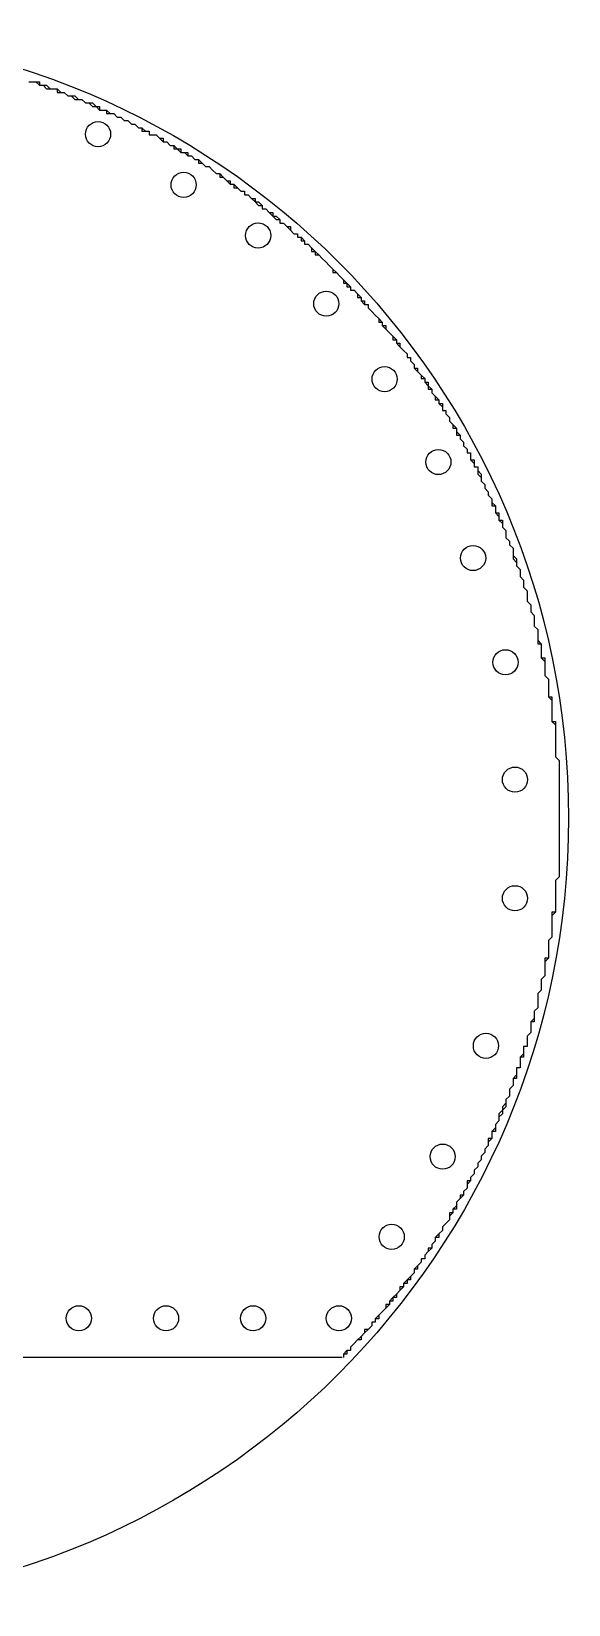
# Model space of a CAD drawing. Extents: x 17203.1 to 17247.6, y -30105.9 to -30061.4.
# Drawn here: x 17232.37 to 17247.57, y -30105.89 to -30061.38 of the extents above; entities that cross this region are included whole.
import ezdxf

# ---------------------------------------------------------------- set-up
doc = ezdxf.new("R2010")
doc.units = 0
for name, color, linetype in [('BOTTOM-METAL', 30, 'CONTINUOUS'), ('CUT', 7, 'CONTINUOUS'), ('TOP-METAL', 5, 'CONTINUOUS'), ('VIA', 82, 'CONTINUOUS')]:
    doc.layers.add(name, color=color, linetype=linetype)

msp = doc.modelspace()

# ---------------------------------------------------------------- linework, layer by layer
at = {"layer": 'BOTTOM-METAL'}
msp.add_line((17225.316, -30098.885), (17241.169, -30098.885), dxfattribs=at)
msp.add_polyline3d([(17232.3, -30062.8, 0), (17232.4, -30062.8, 0), (17232.5, -30062.8, 0), (17232.6, -30062.8, 0), (17232.6, -30062.9, 0), (17232.7, -30062.9, 0), (17232.8, -30062.9, 0), (17232.9, -30063, 0), (17232.9, -30063, 0), (17233, -30063, 0), (17233.1, -30063, 0), (17233.1, -30063.1, 0), (17233.2, -30063.1, 0), (17233.3, -30063.1, 0), (17233.4, -30063.2, 0), (17233.4, -30063.2, 0), (17233.5, -30063.2, 0), (17233.6, -30063.3, 0), (17233.7, -30063.3, 0), (17233.7, -30063.3, 0), (17233.8, -30063.3, 0), (17233.9, -30063.4, 0), (17234, -30063.4, 0), (17234, -30063.4, 0), (17234.1, -30063.5, 0), (17234.2, -30063.5, 0), (17234.2, -30063.5, 0), (17234.3, -30063.6, 0), (17234.4, -30063.6, 0), (17234.5, -30063.6, 0), (17234.5, -30063.7, 0), (17234.6, -30063.7, 0), (17234.7, -30063.7, 0), (17234.8, -30063.8, 0), (17234.8, -30063.8, 0), (17234.9, -30063.8, 0), (17235, -30063.9, 0), (17235, -30063.9, 0), (17235.1, -30063.9, 0), (17235.2, -30064, 0), (17235.3, -30064, 0), (17235.3, -30064, 0), (17235.4, -30064.1, 0), (17235.5, -30064.1, 0), (17235.5, -30064.2, 0), (17235.6, -30064.2, 0), (17235.7, -30064.2, 0), (17235.7, -30064.3, 0), (17235.8, -30064.3, 0), (17235.9, -30064.3, 0), (17236, -30064.4, 0), (17236, -30064.4, 0), (17236.1, -30064.5, 0), (17236.2, -30064.5, 0), (17236.2, -30064.5, 0), (17236.3, -30064.6, 0), (17236.4, -30064.6, 0), (17236.4, -30064.7, 0), (17236.5, -30064.7, 0), (17236.6, -30064.7, 0), (17236.6, -30064.8, 0), (17236.7, -30064.8, 0), (17236.8, -30064.9, 0), (17236.9, -30064.9, 0), (17236.9, -30064.9, 0), (17237, -30065, 0), (17237.1, -30065, 0), (17237.1, -30065.1, 0), (17237.2, -30065.1, 0), (17237.3, -30065.2, 0), (17237.3, -30065.2, 0), (17237.4, -30065.2, 0), (17237.5, -30065.3, 0), (17237.5, -30065.3, 0), (17237.6, -30065.4, 0), (17237.7, -30065.4, 0), (17237.7, -30065.5, 0), (17237.8, -30065.5, 0), (17237.8, -30065.5, 0), (17237.9, -30065.6, 0), (17238, -30065.6, 0), (17238, -30065.7, 0), (17238.1, -30065.7, 0), (17238.2, -30065.8, 0), (17238.2, -30065.8, 0), (17238.3, -30065.9, 0), (17238.4, -30065.9, 0), (17238.4, -30066, 0), (17238.5, -30066, 0), (17238.6, -30066.1, 0), (17238.6, -30066.1, 0), (17238.7, -30066.2, 0), (17238.7, -30066.2, 0), (17238.8, -30066.3, 0), (17238.9, -30066.3, 0), (17238.9, -30066.4, 0), (17239, -30066.4, 0), (17239.1, -30066.5, 0), (17239.1, -30066.5, 0), (17239.2, -30066.6, 0), (17239.2, -30066.6, 0), (17239.3, -30066.7, 0), (17239.4, -30066.7, 0), (17239.4, -30066.8, 0), (17239.5, -30066.8, 0), (17239.6, -30066.9, 0), (17239.6, -30066.9, 0), (17239.7, -30067, 0), (17239.7, -30067, 0), (17239.8, -30067.1, 0), (17239.9, -30067.1, 0), (17239.9, -30067.2, 0), (17240, -30067.2, 0), (17240, -30067.3, 0), (17240.1, -30067.3, 0), (17240.1, -30067.4, 0), (17240.2, -30067.4, 0), (17240.3, -30067.5, 0), (17240.3, -30067.5, 0), (17240.4, -30067.6, 0), (17240.4, -30067.7, 0), (17240.5, -30067.7, 0), (17240.6, -30067.8, 0), (17240.6, -30067.8, 0), (17240.7, -30067.9, 0), (17240.7, -30067.9, 0), (17240.8, -30068, 0), (17240.8, -30068, 0), (17240.9, -30068.1, 0), (17240.9, -30068.2, 0), (17241, -30068.2, 0), (17241.1, -30068.3, 0), (17241.1, -30068.3, 0), (17241.2, -30068.4, 0), (17241.2, -30068.4, 0), (17241.3, -30068.5, 0), (17241.3, -30068.6, 0), (17241.4, -30068.6, 0), (17241.4, -30068.7, 0), (17241.5, -30068.7, 0), (17241.6, -30068.8, 0), (17241.6, -30068.8, 0), (17241.7, -30068.9, 0), (17241.7, -30069, 0), (17241.8, -30069, 0), (17241.8, -30069.1, 0), (17241.9, -30069.1, 0), (17241.9, -30069.2, 0), (17242, -30069.3, 0), (17242, -30069.3, 0), (17242.1, -30069.4, 0), (17242.1, -30069.4, 0), (17242.2, -30069.5, 0), (17242.2, -30069.6, 0), (17242.3, -30069.6, 0), (17242.3, -30069.7, 0), (17242.4, -30069.7, 0), (17242.4, -30069.8, 0), (17242.5, -30069.9, 0), (17242.5, -30069.9, 0), (17242.6, -30070, 0), (17242.6, -30070.1, 0), (17242.7, -30070.1, 0), (17242.7, -30070.2, 0), (17242.8, -30070.2, 0), (17242.8, -30070.3, 0), (17242.9, -30070.4, 0), (17242.9, -30070.4, 0), (17243, -30070.5, 0), (17243, -30070.6, 0), (17243.1, -30070.6, 0), (17243.1, -30070.7, 0), (17243.2, -30070.8, 0), (17243.2, -30070.8, 0), (17243.2, -30070.9, 0), (17243.3, -30071, 0), (17243.3, -30071, 0), (17243.4, -30071.1, 0), (17243.4, -30071.1, 0), (17243.5, -30071.2, 0), (17243.5, -30071.3, 0), (17243.6, -30071.3, 0), (17243.6, -30071.4, 0), (17243.7, -30071.5, 0), (17243.7, -30071.5, 0), (17243.7, -30071.6, 0), (17243.8, -30071.7, 0), (17243.8, -30071.7, 0), (17243.9, -30071.8, 0), (17243.9, -30071.9, 0), (17244, -30071.9, 0), (17244, -30072, 0), (17244, -30072.1, 0), (17244.1, -30072.1, 0), (17244.1, -30072.2, 0), (17244.2, -30072.3, 0), (17244.2, -30072.4, 0), (17244.2, -30072.4, 0), (17244.3, -30072.5, 0), (17244.3, -30072.6, 0), (17244.4, -30072.6, 0), (17244.4, -30072.7, 0), (17244.4, -30072.8, 0), (17244.5, -30072.8, 0), (17244.5, -30072.9, 0), (17244.6, -30073, 0), (17244.6, -30073, 0), (17244.6, -30073.1, 0), (17244.7, -30073.2, 0), (17244.7, -30073.3, 0), (17244.8, -30073.3, 0), (17244.8, -30073.4, 0), (17244.8, -30073.5, 0), (17244.9, -30073.5, 0), (17244.9, -30073.6, 0), (17244.9, -30073.7, 0), (17245, -30073.7, 0), (17245, -30073.8, 0), (17245, -30073.9, 0), (17245.1, -30074, 0), (17245.1, -30074, 0), (17245.1, -30074.1, 0), (17245.2, -30074.2, 0), (17245.2, -30074.2, 0), (17245.2, -30074.3, 0), (17245.3, -30074.4, 0), (17245.3, -30074.5, 0), (17245.3, -30074.5, 0), (17245.4, -30074.6, 0), (17245.4, -30074.7, 0), (17245.4, -30074.8, 0), (17245.5, -30074.8, 0), (17245.5, -30074.9, 0), (17245.5, -30075, 0), (17245.6, -30075, 0), (17245.6, -30075.1, 0), (17245.6, -30075.2, 0), (17245.7, -30075.3, 0), (17245.7, -30075.3, 0), (17245.7, -30075.4, 0), (17245.8, -30075.5, 0), (17245.8, -30075.6, 0), (17245.8, -30075.6, 0), (17245.8, -30075.7, 0), (17245.9, -30075.8, 0), (17245.9, -30075.9, 0), (17245.9, -30075.9, 0), (17246, -30076, 0), (17246, -30076.1, 0), (17246, -30076.2, 0), (17246, -30076.2, 0), (17246.1, -30076.3, 0), (17246.1, -30076.4, 0), (17246.1, -30076.5, 0), (17246.1, -30076.5, 0), (17246.2, -30076.6, 0), (17246.2, -30076.7, 0), (17246.2, -30076.8, 0), (17246.2, -30076.8, 0), (17246.3, -30076.9, 0), (17246.3, -30077, 0), (17246.3, -30077.1, 0), (17246.3, -30077.1, 0), (17246.4, -30077.2, 0), (17246.4, -30077.3, 0), (17246.4, -30077.4, 0), (17246.4, -30077.4, 0), (17246.4, -30077.5, 0), (17246.5, -30077.6, 0), (17246.5, -30077.7, 0), (17246.5, -30077.7, 0), (17246.5, -30077.8, 0), (17246.6, -30077.9, 0), (17246.6, -30078, 0), (17246.6, -30078.1, 0), (17246.6, -30078.1, 0), (17246.6, -30078.2, 0), (17246.7, -30078.3, 0), (17246.7, -30078.4, 0), (17246.7, -30078.4, 0), (17246.7, -30078.5, 0), (17246.7, -30078.6, 0), (17246.7, -30078.7, 0), (17246.8, -30078.7, 0), (17246.8, -30078.8, 0), (17246.8, -30078.9, 0), (17246.8, -30079, 0), (17246.8, -30079.1, 0), (17246.9, -30079.1, 0), (17246.9, -30079.2, 0), (17246.9, -30079.3, 0), (17246.9, -30079.4, 0), (17246.9, -30079.4, 0), (17246.9, -30079.5, 0), (17246.9, -30079.6, 0), (17247, -30079.7, 0), (17247, -30079.8, 0), (17247, -30079.8, 0), (17247, -30079.9, 0), (17247, -30080, 0), (17247, -30080.1, 0), (17247, -30080.2, 0), (17247.1, -30080.2, 0), (17247.1, -30080.3, 0), (17247.1, -30080.4, 0), (17247.1, -30080.5, 0), (17247.1, -30080.5, 0), (17247.1, -30080.6, 0), (17247.1, -30080.7, 0), (17247.1, -30080.8, 0), (17247.1, -30080.9, 0), (17247.2, -30080.9, 0), (17247.2, -30081, 0), (17247.2, -30081.1, 0), (17247.2, -30081.2, 0), (17247.2, -30081.3, 0), (17247.2, -30081.3, 0), (17247.2, -30081.4, 0), (17247.2, -30081.5, 0), (17247.2, -30081.6, 0), (17247.2, -30081.6, 0), (17247.2, -30081.7, 0), (17247.2, -30081.8, 0), (17247.2, -30081.9, 0), (17247.3, -30082, 0), (17247.3, -30082, 0), (17247.3, -30082.1, 0), (17247.3, -30082.2, 0), (17247.3, -30082.3, 0), (17247.3, -30082.4, 0), (17247.3, -30082.4, 0), (17247.3, -30082.5, 0), (17247.3, -30082.6, 0), (17247.3, -30082.7, 0), (17247.3, -30082.8, 0), (17247.3, -30082.8, 0), (17247.3, -30082.9, 0), (17247.3, -30083, 0), (17247.3, -30083.1, 0), (17247.3, -30083.2, 0), (17247.3, -30083.2, 0), (17247.3, -30083.3, 0), (17247.3, -30083.4, 0), (17247.3, -30083.5, 0), (17247.3, -30083.6, 0), (17247.3, -30083.6, 0), (17247.3, -30083.7, 0), (17247.3, -30083.8, 0), (17247.3, -30083.9, 0), (17247.3, -30084, 0), (17247.3, -30084, 0), (17247.3, -30084.1, 0), (17247.3, -30084.2, 0), (17247.3, -30084.3, 0), (17247.3, -30084.3, 0), (17247.3, -30084.4, 0), (17247.3, -30084.5, 0), (17247.3, -30084.6, 0), (17247.3, -30084.7, 0), (17247.3, -30084.7, 0), (17247.3, -30084.8, 0), (17247.3, -30084.9, 0), (17247.3, -30085, 0), (17247.3, -30085.1, 0), (17247.3, -30085.1, 0), (17247.3, -30085.2, 0), (17247.3, -30085.3, 0), (17247.2, -30085.4, 0), (17247.2, -30085.5, 0), (17247.2, -30085.5, 0), (17247.2, -30085.6, 0), (17247.2, -30085.7, 0), (17247.2, -30085.8, 0), (17247.2, -30085.9, 0), (17247.2, -30085.9, 0), (17247.2, -30086, 0), (17247.2, -30086.1, 0), (17247.2, -30086.2, 0), (17247.2, -30086.3, 0), (17247.1, -30086.3, 0), (17247.1, -30086.4, 0), (17247.1, -30086.5, 0), (17247.1, -30086.6, 0), (17247.1, -30086.6, 0), (17247.1, -30086.7, 0), (17247.1, -30086.8, 0), (17247.1, -30086.9, 0), (17247.1, -30087, 0), (17247.1, -30087, 0), (17247, -30087.1, 0), (17247, -30087.2, 0), (17247, -30087.3, 0), (17247, -30087.4, 0), (17247, -30087.4, 0), (17247, -30087.5, 0), (17247, -30087.6, 0), (17246.9, -30087.7, 0), (17246.9, -30087.7, 0), (17246.9, -30087.8, 0), (17246.9, -30087.9, 0), (17246.9, -30088, 0), (17246.9, -30088.1, 0), (17246.9, -30088.1, 0), (17246.8, -30088.2, 0), (17246.8, -30088.3, 0), (17246.8, -30088.4, 0), (17246.8, -30088.4, 0), (17246.8, -30088.5, 0), (17246.7, -30088.6, 0), (17246.7, -30088.7, 0), (17246.7, -30088.8, 0), (17246.7, -30088.8, 0), (17246.7, -30088.9, 0), (17246.7, -30089, 0), (17246.6, -30089.1, 0), (17246.6, -30089.1, 0), (17246.6, -30089.2, 0), (17246.6, -30089.3, 0), (17246.6, -30089.4, 0), (17246.5, -30089.4, 0), (17246.5, -30089.5, 0), (17246.5, -30089.6, 0), (17246.5, -30089.7, 0), (17246.4, -30089.8, 0), (17246.4, -30089.8, 0), (17246.4, -30089.9, 0), (17246.4, -30090, 0), (17246.4, -30090.1, 0), (17246.3, -30090.1, 0), (17246.3, -30090.2, 0), (17246.3, -30090.3, 0), (17246.3, -30090.4, 0), (17246.2, -30090.4, 0), (17246.2, -30090.5, 0), (17246.2, -30090.6, 0), (17246.2, -30090.7, 0), (17246.1, -30090.7, 0), (17246.1, -30090.8, 0), (17246.1, -30090.9, 0), (17246.1, -30091, 0), (17246, -30091, 0), (17246, -30091.1, 0), (17246, -30091.2, 0), (17245.9, -30091.3, 0), (17245.9, -30091.3, 0), (17245.9, -30091.4, 0), (17245.9, -30091.5, 0), (17245.8, -30091.6, 0), (17245.8, -30091.6, 0), (17245.8, -30091.7, 0), (17245.7, -30091.8, 0), (17245.7, -30091.9, 0), (17245.7, -30091.9, 0), (17245.7, -30092, 0), (17245.6, -30092.1, 0), (17245.6, -30092.2, 0), (17245.6, -30092.2, 0), (17245.5, -30092.3, 0), (17245.5, -30092.4, 0), (17245.5, -30092.4, 0), (17245.4, -30092.5, 0), (17245.4, -30092.6, 0), (17245.4, -30092.7, 0), (17245.3, -30092.7, 0), (17245.3, -30092.8, 0), (17245.3, -30092.9, 0), (17245.2, -30093, 0), (17245.2, -30093, 0), (17245.2, -30093.1, 0), (17245.1, -30093.2, 0), (17245.1, -30093.2, 0), (17245.1, -30093.3, 0), (17245, -30093.4, 0), (17245, -30093.5, 0), (17245, -30093.5, 0), (17244.9, -30093.6, 0), (17244.9, -30093.7, 0), (17244.9, -30093.7, 0), (17244.8, -30093.8, 0), (17244.8, -30093.9, 0), (17244.7, -30093.9, 0), (17244.7, -30094, 0), (17244.7, -30094.1, 0), (17244.6, -30094.2, 0), (17244.6, -30094.2, 0), (17244.6, -30094.3, 0), (17244.5, -30094.4, 0), (17244.5, -30094.4, 0), (17244.4, -30094.5, 0), (17244.4, -30094.6, 0), (17244.4, -30094.6, 0), (17244.3, -30094.7, 0), (17244.3, -30094.8, 0), (17244.2, -30094.8, 0), (17244.2, -30094.9, 0), (17244.2, -30095, 0), (17244.1, -30095.1, 0), (17244.1, -30095.1, 0), (17244, -30095.2, 0), (17244, -30095.3, 0), (17244, -30095.3, 0), (17243.9, -30095.4, 0), (17243.9, -30095.5, 0), (17243.8, -30095.5, 0), (17243.8, -30095.6, 0), (17243.7, -30095.7, 0), (17243.7, -30095.7, 0), (17243.7, -30095.8, 0), (17243.6, -30095.9, 0), (17243.6, -30095.9, 0), (17243.5, -30096, 0), (17243.5, -30096.1, 0), (17243.4, -30096.1, 0), (17243.4, -30096.2, 0), (17243.3, -30096.3, 0), (17243.3, -30096.3, 0), (17243.2, -30096.4, 0), (17243.2, -30096.4, 0), (17243.2, -30096.5, 0), (17243.1, -30096.6, 0), (17243.1, -30096.6, 0), (17243, -30096.7, 0), (17243, -30096.8, 0), (17242.9, -30096.8, 0), (17242.9, -30096.9, 0), (17242.8, -30097, 0), (17242.8, -30097, 0), (17242.7, -30097.1, 0), (17242.7, -30097.1, 0), (17242.6, -30097.2, 0), (17242.6, -30097.3, 0), (17242.5, -30097.3, 0), (17242.5, -30097.4, 0), (17242.4, -30097.5, 0), (17242.4, -30097.5, 0), (17242.3, -30097.6, 0), (17242.3, -30097.6, 0), (17242.2, -30097.7, 0), (17242.2, -30097.8, 0), (17242.1, -30097.8, 0), (17242.1, -30097.9, 0), (17242, -30097.9, 0), (17242, -30098, 0), (17241.9, -30098.1, 0), (17241.9, -30098.1, 0), (17241.8, -30098.2, 0), (17241.8, -30098.2, 0), (17241.7, -30098.3, 0), (17241.7, -30098.4, 0), (17241.6, -30098.4, 0), (17241.5, -30098.5, 0), (17241.5, -30098.5, 0), (17241.4, -30098.6, 0), (17241.4, -30098.7, 0), (17241.3, -30098.7, 0), (17241.3, -30098.8, 0), (17241.2, -30098.8, 0), (17241.2, -30098.9, 0)], dxfattribs=at)
at = {"layer": 'CUT'}
msp.add_circle((17225.316, -30083.631), 22.254, dxfattribs=at)
at = {"layer": 'TOP-METAL'}
msp.add_line((17209.463, -30098.885), (17241.169, -30098.885), dxfattribs=at)
msp.add_polyline3d([(17232.3, -30062.8, 0), (17232.4, -30062.8, 0), (17232.5, -30062.8, 0), (17232.6, -30062.9, 0), (17232.6, -30062.9, 0), (17232.7, -30062.9, 0), (17232.8, -30063, 0), (17232.9, -30063, 0), (17233, -30063, 0), (17233.1, -30063, 0), (17233.2, -30063.1, 0), (17233.2, -30063.1, 0), (17233.3, -30063.1, 0), (17233.4, -30063.2, 0), (17233.5, -30063.2, 0), (17233.6, -30063.2, 0), (17233.7, -30063.3, 0), (17233.8, -30063.3, 0), (17233.8, -30063.3, 0), (17233.9, -30063.4, 0), (17234, -30063.4, 0), (17234.1, -30063.4, 0), (17234.2, -30063.5, 0), (17234.3, -30063.5, 0), (17234.3, -30063.6, 0), (17234.4, -30063.6, 0), (17234.5, -30063.6, 0), (17234.6, -30063.7, 0), (17234.7, -30063.7, 0), (17234.8, -30063.8, 0), (17234.8, -30063.8, 0), (17234.9, -30063.8, 0), (17235, -30063.9, 0), (17235.1, -30063.9, 0), (17235.2, -30064, 0), (17235.2, -30064, 0), (17235.3, -30064, 0), (17235.4, -30064.1, 0), (17235.5, -30064.1, 0), (17235.6, -30064.2, 0), (17235.7, -30064.2, 0), (17235.7, -30064.3, 0), (17235.8, -30064.3, 0), (17235.9, -30064.3, 0), (17236, -30064.4, 0), (17236.1, -30064.4, 0), (17236.1, -30064.5, 0), (17236.2, -30064.5, 0), (17236.3, -30064.6, 0), (17236.4, -30064.6, 0), (17236.5, -30064.7, 0), (17236.5, -30064.7, 0), (17236.6, -30064.8, 0), (17236.7, -30064.8, 0), (17236.8, -30064.8, 0), (17236.8, -30064.9, 0), (17236.9, -30064.9, 0), (17237, -30065, 0), (17237.1, -30065, 0), (17237.2, -30065.1, 0), (17237.2, -30065.1, 0), (17237.3, -30065.2, 0), (17237.4, -30065.2, 0), (17237.5, -30065.3, 0), (17237.5, -30065.3, 0), (17237.6, -30065.4, 0), (17237.7, -30065.4, 0), (17237.8, -30065.5, 0), (17237.8, -30065.5, 0), (17237.9, -30065.6, 0), (17238, -30065.7, 0), (17238.1, -30065.7, 0), (17238.1, -30065.8, 0), (17238.2, -30065.8, 0), (17238.3, -30065.9, 0), (17238.4, -30065.9, 0), (17238.4, -30066, 0), (17238.5, -30066, 0), (17238.6, -30066.1, 0), (17238.7, -30066.1, 0), (17238.7, -30066.2, 0), (17238.8, -30066.2, 0), (17238.9, -30066.3, 0), (17238.9, -30066.4, 0), (17239, -30066.4, 0), (17239.1, -30066.5, 0), (17239.2, -30066.5, 0), (17239.2, -30066.6, 0), (17239.3, -30066.6, 0), (17239.4, -30066.7, 0), (17239.4, -30066.8, 0), (17239.5, -30066.8, 0), (17239.6, -30066.9, 0), (17239.7, -30066.9, 0), (17239.7, -30067, 0), (17239.8, -30067.1, 0), (17239.9, -30067.1, 0), (17239.9, -30067.2, 0), (17240, -30067.2, 0), (17240.1, -30067.3, 0), (17240.1, -30067.4, 0), (17240.2, -30067.4, 0), (17240.3, -30067.5, 0), (17240.3, -30067.6, 0), (17240.4, -30067.6, 0), (17240.5, -30067.7, 0), (17240.5, -30067.7, 0), (17240.6, -30067.8, 0), (17240.7, -30067.9, 0), (17240.7, -30067.9, 0), (17240.8, -30068, 0), (17240.9, -30068.1, 0), (17240.9, -30068.1, 0), (17241, -30068.2, 0), (17241.1, -30068.3, 0), (17241.1, -30068.3, 0), (17241.2, -30068.4, 0), (17241.2, -30068.5, 0), (17241.3, -30068.5, 0), (17241.4, -30068.6, 0), (17241.4, -30068.7, 0), (17241.5, -30068.7, 0), (17241.6, -30068.8, 0), (17241.6, -30068.9, 0), (17241.7, -30068.9, 0), (17241.7, -30069, 0), (17241.8, -30069.1, 0), (17241.9, -30069.1, 0), (17241.9, -30069.2, 0), (17242, -30069.3, 0), (17242, -30069.3, 0), (17242.1, -30069.4, 0), (17242.2, -30069.5, 0), (17242.2, -30069.5, 0), (17242.3, -30069.6, 0), (17242.3, -30069.7, 0), (17242.4, -30069.8, 0), (17242.4, -30069.8, 0), (17242.5, -30069.9, 0), (17242.6, -30070, 0), (17242.6, -30070, 0), (17242.7, -30070.1, 0), (17242.7, -30070.2, 0), (17242.8, -30070.3, 0), (17242.8, -30070.3, 0), (17242.9, -30070.4, 0), (17243, -30070.5, 0), (17243, -30070.6, 0), (17243.1, -30070.6, 0), (17243.1, -30070.7, 0), (17243.2, -30070.8, 0), (17243.2, -30070.9, 0), (17243.3, -30070.9, 0), (17243.3, -30071, 0), (17243.4, -30071.1, 0), (17243.4, -30071.2, 0), (17243.5, -30071.2, 0), (17243.5, -30071.3, 0), (17243.6, -30071.4, 0), (17243.6, -30071.5, 0), (17243.7, -30071.5, 0), (17243.7, -30071.6, 0), (17243.8, -30071.7, 0), (17243.8, -30071.8, 0), (17243.9, -30071.8, 0), (17243.9, -30071.9, 0), (17244, -30072, 0), (17244, -30072.1, 0), (17244.1, -30072.1, 0), (17244.1, -30072.2, 0), (17244.2, -30072.3, 0), (17244.2, -30072.4, 0), (17244.3, -30072.5, 0), (17244.3, -30072.5, 0), (17244.4, -30072.6, 0), (17244.4, -30072.7, 0), (17244.5, -30072.8, 0), (17244.5, -30072.9, 0), (17244.5, -30072.9, 0), (17244.6, -30073, 0), (17244.6, -30073.1, 0), (17244.7, -30073.2, 0), (17244.7, -30073.3, 0), (17244.8, -30073.3, 0), (17244.8, -30073.4, 0), (17244.8, -30073.5, 0), (17244.9, -30073.6, 0), (17244.9, -30073.7, 0), (17245, -30073.7, 0), (17245, -30073.8, 0), (17245.1, -30073.9, 0), (17245.1, -30074, 0), (17245.1, -30074.1, 0), (17245.2, -30074.2, 0), (17245.2, -30074.2, 0), (17245.2, -30074.3, 0), (17245.3, -30074.4, 0), (17245.3, -30074.5, 0), (17245.4, -30074.6, 0), (17245.4, -30074.7, 0), (17245.4, -30074.7, 0), (17245.5, -30074.8, 0), (17245.5, -30074.9, 0), (17245.5, -30075, 0), (17245.6, -30075.1, 0), (17245.6, -30075.2, 0), (17245.7, -30075.2, 0), (17245.7, -30075.3, 0), (17245.7, -30075.4, 0), (17245.8, -30075.5, 0), (17245.8, -30075.6, 0), (17245.8, -30075.7, 0), (17245.9, -30075.8, 0), (17245.9, -30075.8, 0), (17245.9, -30075.9, 0), (17246, -30076, 0), (17246, -30076.1, 0), (17246, -30076.2, 0), (17246, -30076.3, 0), (17246.1, -30076.4, 0), (17246.1, -30076.4, 0), (17246.1, -30076.5, 0), (17246.2, -30076.6, 0), (17246.2, -30076.7, 0), (17246.2, -30076.8, 0), (17246.3, -30076.9, 0), (17246.3, -30077, 0), (17246.3, -30077.1, 0), (17246.3, -30077.1, 0), (17246.4, -30077.2, 0), (17246.4, -30077.3, 0), (17246.4, -30077.4, 0), (17246.4, -30077.5, 0), (17246.5, -30077.6, 0), (17246.5, -30077.7, 0), (17246.5, -30077.8, 0), (17246.5, -30077.8, 0), (17246.6, -30077.9, 0), (17246.6, -30078, 0), (17246.6, -30078.1, 0), (17246.6, -30078.2, 0), (17246.7, -30078.3, 0), (17246.7, -30078.4, 0), (17246.7, -30078.5, 0), (17246.7, -30078.6, 0), (17246.7, -30078.6, 0), (17246.8, -30078.7, 0), (17246.8, -30078.8, 0), (17246.8, -30078.9, 0), (17246.8, -30079, 0), (17246.8, -30079.1, 0), (17246.9, -30079.2, 0), (17246.9, -30079.3, 0), (17246.9, -30079.4, 0), (17246.9, -30079.4, 0), (17246.9, -30079.5, 0), (17246.9, -30079.6, 0), (17247, -30079.7, 0), (17247, -30079.8, 0), (17247, -30079.9, 0), (17247, -30080, 0), (17247, -30080.1, 0), (17247, -30080.2, 0), (17247.1, -30080.3, 0), (17247.1, -30080.4, 0), (17247.1, -30080.4, 0), (17247.1, -30080.5, 0), (17247.1, -30080.6, 0), (17247.1, -30080.7, 0), (17247.1, -30080.8, 0), (17247.1, -30080.9, 0), (17247.2, -30081, 0), (17247.2, -30081.1, 0), (17247.2, -30081.2, 0), (17247.2, -30081.3, 0), (17247.2, -30081.3, 0), (17247.2, -30081.4, 0), (17247.2, -30081.5, 0), (17247.2, -30081.6, 0), (17247.2, -30081.7, 0), (17247.2, -30081.8, 0), (17247.2, -30081.9, 0), (17247.3, -30082, 0), (17247.3, -30082.1, 0), (17247.3, -30082.2, 0), (17247.3, -30082.3, 0), (17247.3, -30082.4, 0), (17247.3, -30082.4, 0), (17247.3, -30082.5, 0), (17247.3, -30082.6, 0), (17247.3, -30082.7, 0), (17247.3, -30082.8, 0), (17247.3, -30082.9, 0), (17247.3, -30083, 0), (17247.3, -30083.1, 0), (17247.3, -30083.2, 0), (17247.3, -30083.3, 0), (17247.3, -30083.4, 0), (17247.3, -30083.4, 0), (17247.3, -30083.5, 0), (17247.3, -30083.6, 0), (17247.3, -30083.7, 0), (17247.3, -30083.8, 0), (17247.3, -30083.9, 0), (17247.3, -30084, 0), (17247.3, -30084.1, 0), (17247.3, -30084.2, 0), (17247.3, -30084.3, 0), (17247.3, -30084.4, 0), (17247.3, -30084.5, 0), (17247.3, -30084.5, 0), (17247.3, -30084.6, 0), (17247.3, -30084.7, 0), (17247.3, -30084.8, 0), (17247.3, -30084.9, 0), (17247.3, -30085, 0), (17247.3, -30085.1, 0), (17247.3, -30085.2, 0), (17247.3, -30085.3, 0), (17247.2, -30085.4, 0), (17247.2, -30085.5, 0), (17247.2, -30085.6, 0), (17247.2, -30085.6, 0), (17247.2, -30085.7, 0), (17247.2, -30085.8, 0), (17247.2, -30085.9, 0), (17247.2, -30086, 0), (17247.2, -30086.1, 0), (17247.2, -30086.2, 0), (17247.2, -30086.3, 0), (17247.1, -30086.4, 0), (17247.1, -30086.5, 0), (17247.1, -30086.6, 0), (17247.1, -30086.6, 0), (17247.1, -30086.7, 0), (17247.1, -30086.8, 0), (17247.1, -30086.9, 0), (17247.1, -30087, 0), (17247, -30087.1, 0), (17247, -30087.2, 0), (17247, -30087.3, 0), (17247, -30087.4, 0), (17247, -30087.5, 0), (17247, -30087.6, 0), (17246.9, -30087.6, 0), (17246.9, -30087.7, 0), (17246.9, -30087.8, 0), (17246.9, -30087.9, 0), (17246.9, -30088, 0), (17246.9, -30088.1, 0), (17246.8, -30088.2, 0), (17246.8, -30088.3, 0), (17246.8, -30088.4, 0), (17246.8, -30088.5, 0), (17246.8, -30088.5, 0), (17246.7, -30088.6, 0), (17246.7, -30088.7, 0), (17246.7, -30088.8, 0), (17246.7, -30088.9, 0), (17246.7, -30089, 0), (17246.6, -30089.1, 0), (17246.6, -30089.2, 0), (17246.6, -30089.3, 0), (17246.6, -30089.3, 0), (17246.5, -30089.4, 0), (17246.5, -30089.5, 0), (17246.5, -30089.6, 0), (17246.5, -30089.7, 0), (17246.4, -30089.8, 0), (17246.4, -30089.9, 0), (17246.4, -30090, 0), (17246.4, -30090.1, 0), (17246.3, -30090.1, 0), (17246.3, -30090.2, 0), (17246.3, -30090.3, 0), (17246.2, -30090.4, 0), (17246.2, -30090.5, 0), (17246.2, -30090.6, 0), (17246.2, -30090.7, 0), (17246.1, -30090.7, 0), (17246.1, -30090.8, 0), (17246.1, -30090.9, 0), (17246, -30091, 0), (17246, -30091.1, 0), (17246, -30091.2, 0), (17245.9, -30091.3, 0), (17245.9, -30091.4, 0), (17245.9, -30091.4, 0), (17245.9, -30091.5, 0), (17245.8, -30091.6, 0), (17245.8, -30091.7, 0), (17245.8, -30091.8, 0), (17245.7, -30091.9, 0), (17245.7, -30091.9, 0), (17245.6, -30092, 0), (17245.6, -30092.1, 0), (17245.6, -30092.2, 0), (17245.5, -30092.3, 0), (17245.5, -30092.4, 0), (17245.5, -30092.5, 0), (17245.4, -30092.5, 0), (17245.4, -30092.6, 0), (17245.4, -30092.7, 0), (17245.3, -30092.8, 0), (17245.3, -30092.9, 0), (17245.2, -30093, 0), (17245.2, -30093, 0), (17245.2, -30093.1, 0), (17245.1, -30093.2, 0), (17245.1, -30093.3, 0), (17245, -30093.4, 0), (17245, -30093.4, 0), (17245, -30093.5, 0), (17244.9, -30093.6, 0), (17244.9, -30093.7, 0), (17244.8, -30093.8, 0), (17244.8, -30093.9, 0), (17244.8, -30093.9, 0), (17244.7, -30094, 0), (17244.7, -30094.1, 0), (17244.6, -30094.2, 0), (17244.6, -30094.3, 0), (17244.5, -30094.3, 0), (17244.5, -30094.4, 0), (17244.4, -30094.5, 0), (17244.4, -30094.6, 0), (17244.4, -30094.7, 0), (17244.3, -30094.7, 0), (17244.3, -30094.8, 0), (17244.2, -30094.9, 0), (17244.2, -30095, 0), (17244.1, -30095.1, 0), (17244.1, -30095.1, 0), (17244, -30095.2, 0), (17244, -30095.3, 0), (17243.9, -30095.4, 0), (17243.9, -30095.4, 0), (17243.8, -30095.5, 0), (17243.8, -30095.6, 0), (17243.7, -30095.7, 0), (17243.7, -30095.8, 0), (17243.6, -30095.8, 0), (17243.6, -30095.9, 0), (17243.5, -30096, 0), (17243.5, -30096.1, 0), (17243.4, -30096.1, 0), (17243.4, -30096.2, 0), (17243.3, -30096.3, 0), (17243.3, -30096.4, 0), (17243.2, -30096.4, 0), (17243.2, -30096.5, 0), (17243.1, -30096.6, 0), (17243.1, -30096.7, 0), (17243, -30096.7, 0), (17242.9, -30096.8, 0), (17242.9, -30096.9, 0), (17242.8, -30096.9, 0), (17242.8, -30097, 0), (17242.7, -30097.1, 0), (17242.7, -30097.2, 0), (17242.6, -30097.2, 0), (17242.5, -30097.3, 0), (17242.5, -30097.4, 0), (17242.4, -30097.4, 0), (17242.4, -30097.5, 0), (17242.3, -30097.6, 0), (17242.3, -30097.6, 0), (17242.2, -30097.7, 0), (17242.1, -30097.8, 0), (17242.1, -30097.9, 0), (17242, -30097.9, 0), (17242, -30098, 0), (17241.9, -30098.1, 0), (17241.8, -30098.1, 0), (17241.8, -30098.2, 0), (17241.7, -30098.3, 0), (17241.7, -30098.3, 0), (17241.6, -30098.4, 0), (17241.5, -30098.5, 0), (17241.5, -30098.5, 0), (17241.4, -30098.6, 0), (17241.4, -30098.7, 0), (17241.3, -30098.7, 0), (17241.2, -30098.8, 0), (17241.2, -30098.9, 0)], dxfattribs=at)
at = {"layer": 'VIA'}
for centre in [(17234.257, -30064.284), (17236.679, -30065.718), (17238.786, -30067.152), (17240.715, -30069.079), (17242.365, -30071.214), (17243.887, -30073.56), (17244.869, -30076.277), (17245.787, -30079.225), (17246.054, -30082.545), (17246.054, -30085.902), (17245.232, -30090.076), (17244.008, -30093.213), (17242.566, -30095.481), (17233.713, -30097.786), (17236.181, -30097.786), (17238.645, -30097.786), (17241.072, -30097.786)]:
    msp.add_circle(centre, 0.356, dxfattribs=at)

doc.saveas('drawing.dxf')
